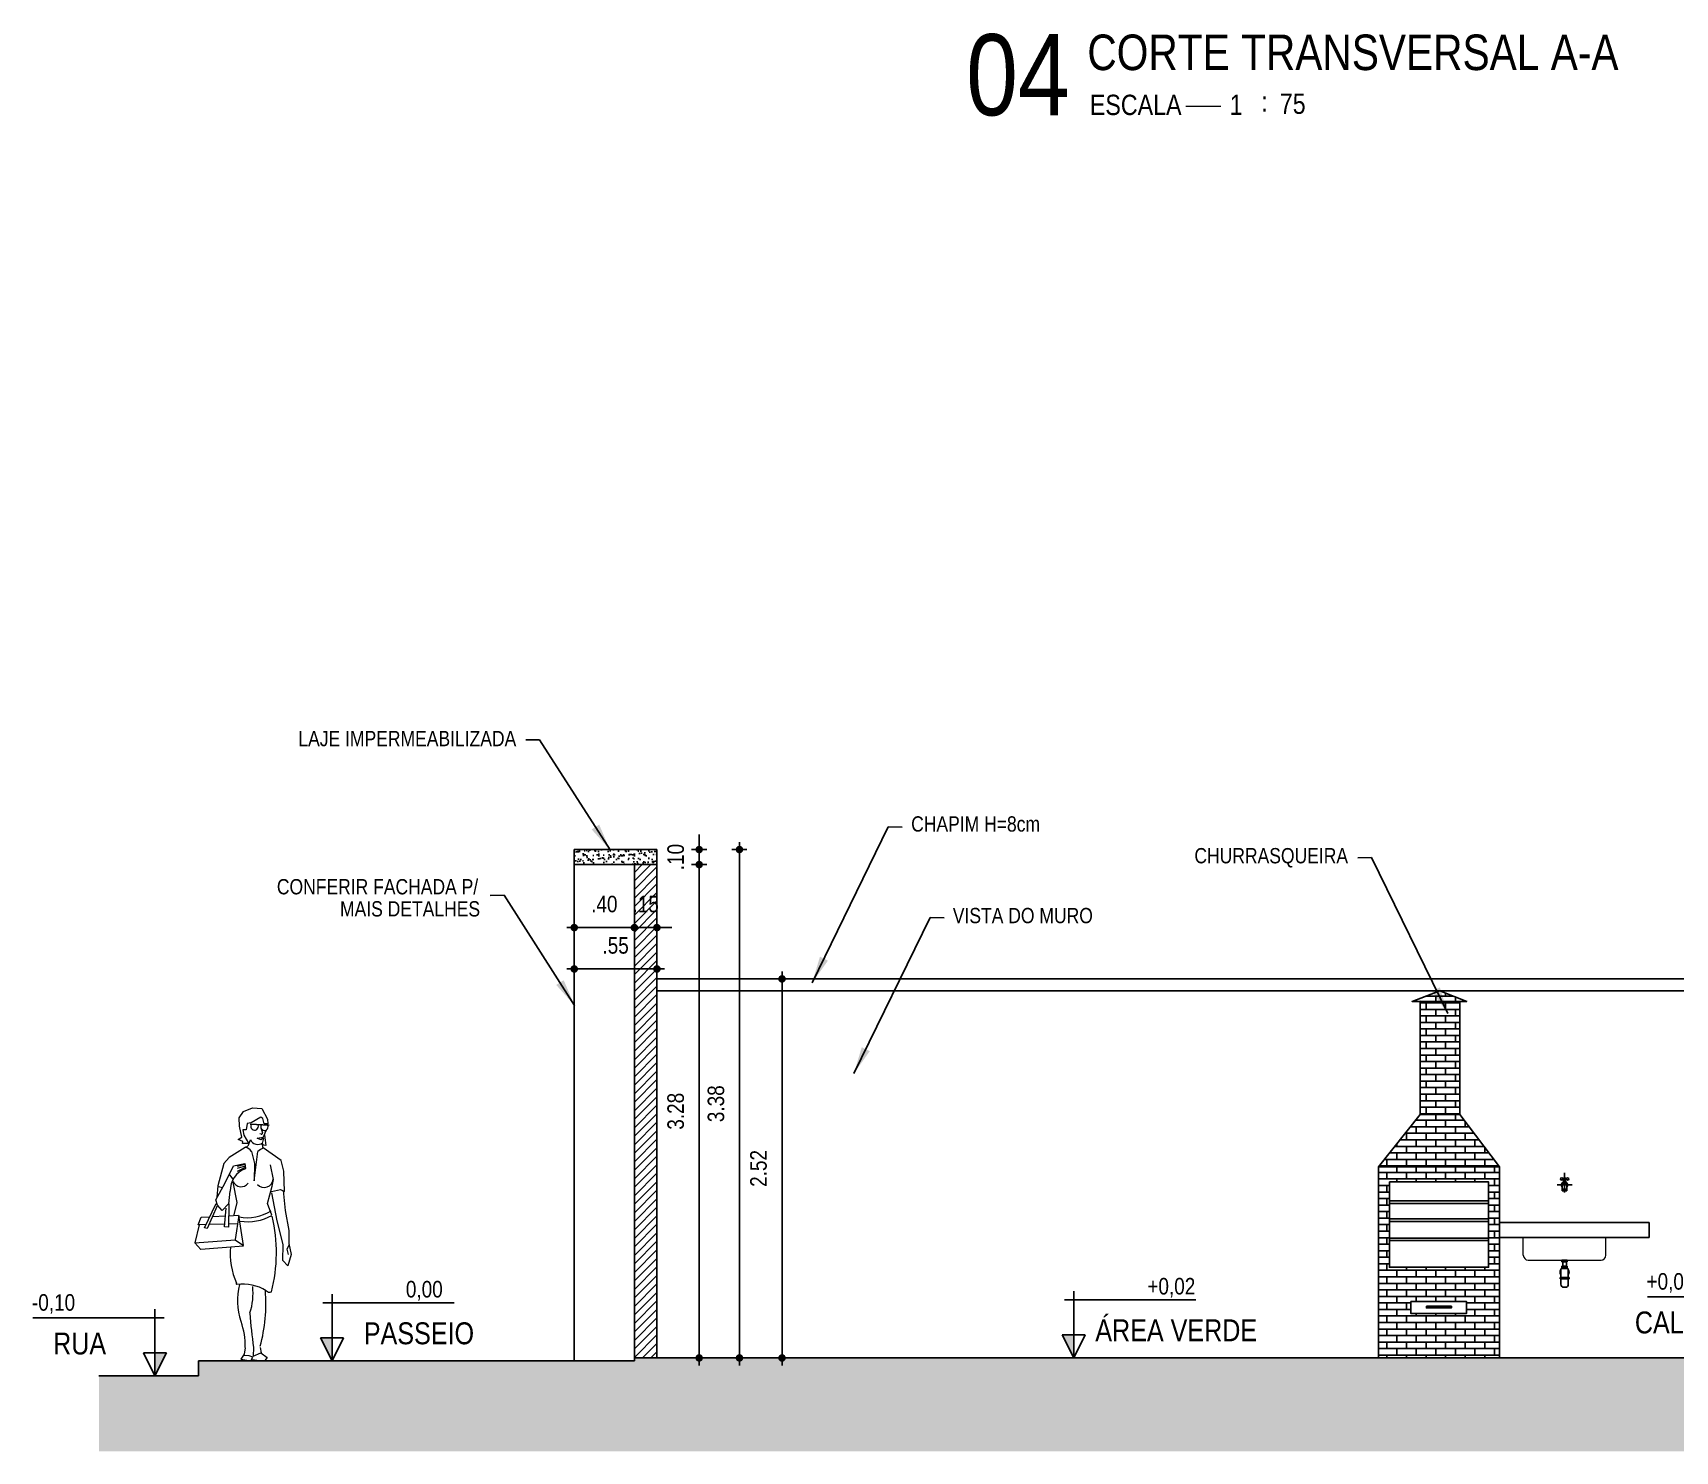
# Model space of a CAD drawing. Header units: millimetres. Extents: x 4762.7 to 4825.8, y 962.1 to 1006.6.
# Drawn here: x 4780.31 to 4791.24, y 987.73 to 997.16 of the extents above; entities that cross this region are included whole.
import ezdxf
from ezdxf.enums import TextEntityAlignment as Align

# ---------------------------------------------------------------- set-up
doc = ezdxf.new("R2010")
doc.units = ezdxf.units.MM
for name, color, linetype in [('COTA', 7, 'Continuous'), ('E-hatch', 8, 'Continuous'), ('E-pen-m', 6, 'Continuous'), ('E-pen-y', 2, 'Continuous'), ('E-txt-g', 3, 'Continuous'), ('E-TXT-Y', 2, 'Continuous'), ('LAYER1', 2, 'Continuous')]:
    doc.layers.add(name, color=color, linetype=linetype)
for name, color, linetype, lineweight in [('E-Cta-W', 7, 'Continuous', 20), ('E-Lay-9', 9, 'Continuous', 9), ('E-Txt-W', 7, 'Continuous', 20)]:
    doc.layers.add(name, color=color, linetype=linetype, lineweight=lineweight)
doc.styles.add('F2', font='ARIALN.TTF')
doc.styles.add('REG60', font='romans.shx', dxfattribs={"width": 0.8, "height": 0.15})
doc.styles.add('REG80', font='romans.shx', dxfattribs={"width": 0.8, "height": 0.2})
doc.styles.get("Standard").update_dxf_attribs({"font": 'arial.ttf'})
doc.dimstyles.new('ARQUITETURA', dxfattribs={"dimtxt": 0.11, "dimasz": 0.05, "dimexe": 0.1, "dimexo": 0, "dimgap": 0.1, "dimtad": 1, "dimzin": 5, "dimdsep": 46, "dimtxsty": 'F2', "dimblk": 'COTA', "dimcen": 0, "dimse1": 1, "dimse2": 1, "dimadec": 0, "dimazin": 0, "dimtfac": 2, "dimtix": 1, "dimtmove": 2, "dimatfit": 3, "dimldrblk": 'COTA', "dimfxl": 1, "dimtolj": 1, "dimtzin": 5, "dimarcsym": 0})
doc.dimstyles.get("Standard").update_dxf_attribs({"dimtxt": 0.18, "dimasz": 0.18, "dimexe": 0.18, "dimexo": 0.0625, "dimgap": 0.09, "dimtad": 0, "dimtih": 1, "dimtoh": 1, "dimdec": 4, "dimzin": 0, "dimdsep": 46, "dimtxsty": 'Standard', "dimcen": 0.09, "dimadec": 0, "dimazin": 0, "dimtfac": 1, "dimtdec": 4, "dimtofl": 0, "dimtmove": 0, "dimatfit": 3, "dimfxl": 1, "dimtolj": 1, "dimtzin": 0, "dimarcsym": 0})

# ---------------------------------------------------------------- blocks, each defined once
blk = doc.blocks.new('TXT-AMB75')
at = {"layer": 'E-txt-g', "style": 'REG80', "width": 0.8, "flags": 8}
blk.add_attdef('TXT', text='', height=0.2, dxfattribs=at).set_placement((0.005, 0.296), align=Align.CENTER)
at = {"layer": 'E-Txt-W', "style": 'REG60', "width": 0.8, "flags": 8}
blk.add_attdef('TXT', text='', height=0.15, dxfattribs=at).set_placement((0.005, 0.027), align=Align.CENTER)
blk = doc.blocks.new('COTA')
at = {"layer": 'COTA'}
for p, q in [((-1, 0), (1, 0)), ((0, 1), (0, -1))]:
    blk.add_line(p, q, dxfattribs=at)
at = {"layer": 'COTA', "const_width": 0.5}
blk.add_lwpolyline([(-0.25, 0, 1), (0.25, 0, 1)], format="xyb", close=True, dxfattribs=at)
blk = doc.blocks.new('*D413')
at = {"color": 0, "lineweight": -2}
blk.add_line((4784.744, 988.403), (4784.744, 991.583), dxfattribs=at)
at = {"color": 0, "lineweight": -2, "xscale": 0.05, "yscale": 0.05, "zscale": 0.05}
for p, rotation in [((4784.744, 991.633), 90), ((4784.744, 988.353), 270)]:
    blk.add_blockref('COTA', p, dxfattribs=dict(at, rotation=rotation))
at = {"color": 0, "insert": (4784.588, 989.993), "char_height": 0.11, "attachment_point": 5, "rotation": 90, "style": 'F2'}
blk.add_mtext('\\A1;3.28', dxfattribs=at)
blk = doc.blocks.new('*D414')
at = {"color": 0, "lineweight": -2}
for p, q in [((4784.744, 991.783), (4784.744, 991.833)), ((4784.744, 991.633), (4784.744, 991.733)), ((4784.744, 991.583), (4784.744, 991.533))]:
    blk.add_line(p, q, dxfattribs=at)
at = {"color": 0, "lineweight": -2, "xscale": 0.05, "yscale": 0.05, "zscale": 0.05}
for p, rotation in [((4784.744, 991.733), 270), ((4784.744, 991.633), 90)]:
    blk.add_blockref('COTA', p, dxfattribs=dict(at, rotation=rotation))
at = {"color": 0, "insert": (4784.588, 991.683), "char_height": 0.11, "attachment_point": 5, "rotation": 90, "style": 'F2'}
blk.add_mtext('\\A1;.10', dxfattribs=at)
blk = doc.blocks.new('*D415')
at = {"color": 0, "lineweight": -2}
blk.add_line((4785.012, 988.403), (4785.012, 991.683), dxfattribs=at)
at = {"color": 0, "lineweight": -2, "xscale": 0.05, "yscale": 0.05, "zscale": 0.05}
for p, rotation in [((4785.012, 991.733), 90), ((4785.012, 988.353), 270)]:
    blk.add_blockref('COTA', p, dxfattribs=dict(at, rotation=rotation))
at = {"color": 0, "insert": (4784.856, 990.043), "char_height": 0.11, "attachment_point": 5, "rotation": 90, "style": 'F2'}
blk.add_mtext('\\A1;3.38', dxfattribs=at)
blk = doc.blocks.new('*D416')
at = {"color": 0, "lineweight": -2}
blk.add_line((4785.295, 988.403), (4785.295, 990.823), dxfattribs=at)
at = {"color": 0, "lineweight": -2, "xscale": 0.05, "yscale": 0.05, "zscale": 0.05}
for p, rotation in [((4785.295, 990.873), 90), ((4785.295, 988.353), 270)]:
    blk.add_blockref('COTA', p, dxfattribs=dict(at, rotation=rotation))
at = {"color": 0, "insert": (4785.139, 989.613), "char_height": 0.11, "attachment_point": 5, "rotation": 90, "style": 'F2'}
blk.add_mtext('\\A1;2.52', dxfattribs=at)
blk = doc.blocks.new('*D417')
at = {"color": 0, "lineweight": -2}
blk.add_line((4783.963, 991.214), (4784.263, 991.214), dxfattribs=at)
at = {"color": 0, "lineweight": -2, "xscale": 0.05, "yscale": 0.05, "zscale": 0.05, "rotation": 180}
blk.add_blockref('COTA', (4783.913, 991.214), dxfattribs=at)
at = {"color": 0, "lineweight": -2, "xscale": 0.05, "yscale": 0.05, "zscale": 0.05}
blk.add_blockref('COTA', (4784.313, 991.214), dxfattribs=at)
at = {"color": 0, "insert": (4784.113, 991.37), "char_height": 0.11, "attachment_point": 5, "style": 'F2'}
blk.add_mtext('\\A1;.40', dxfattribs=at)
blk = doc.blocks.new('*D418')
at = {"color": 0, "lineweight": -2}
for p, q in [((4784.263, 991.214), (4784.213, 991.214)), ((4784.313, 991.214), (4784.463, 991.214)), ((4784.513, 991.214), (4784.563, 991.214))]:
    blk.add_line(p, q, dxfattribs=at)
at = {"color": 0, "lineweight": -2, "xscale": 0.05, "yscale": 0.05, "zscale": 0.05}
blk.add_blockref('COTA', (4784.313, 991.214), dxfattribs=at)
at = {"color": 0, "lineweight": -2, "xscale": 0.05, "yscale": 0.05, "zscale": 0.05, "rotation": 180}
blk.add_blockref('COTA', (4784.463, 991.214), dxfattribs=at)
at = {"color": 0, "insert": (4784.388, 991.37), "char_height": 0.11, "attachment_point": 5, "style": 'F2'}
blk.add_mtext('\\A1;.15', dxfattribs=at)
blk = doc.blocks.new('*D419')
at = {"color": 0, "lineweight": -2}
blk.add_line((4783.963, 990.939), (4784.413, 990.939), dxfattribs=at)
at = {"color": 0, "lineweight": -2, "xscale": 0.05, "yscale": 0.05, "zscale": 0.05, "rotation": 180}
blk.add_blockref('COTA', (4783.913, 990.939), dxfattribs=at)
at = {"color": 0, "lineweight": -2, "xscale": 0.05, "yscale": 0.05, "zscale": 0.05}
blk.add_blockref('COTA', (4784.463, 990.939), dxfattribs=at)
at = {"color": 0, "insert": (4784.188, 991.095), "char_height": 0.11, "attachment_point": 5, "style": 'F2'}
blk.add_mtext('\\A1;.55', dxfattribs=at)
blk = doc.blocks.new('IND_DES')
at = {"layer": 'E-Txt-W', "color": 7}
blk.add_line((0.0269, -0.2428), (0.1984, -0.2428), dxfattribs=at)
at = {"layer": 'E-txt-g', "color": 7, "style": 'F2'}
for s, p in [('ESCALA', (-0.4463, -0.2864)), ('1', (0.2426, -0.2864)), (':', (0.3988, -0.2706))]:
    blk.add_text(s, height=0.1, dxfattribs=at).set_placement(p)
blk.add_attdef('ESCALA', (0.4897, -0.2812), '', height=0.1, dxfattribs=at)
at = {"layer": 'E-Txt-W', "color": 6, "style": 'F2'}
blk.add_attdef('00', text='', height=0.4, dxfattribs=at).set_placement((-0.7083, -0.2881), align=Align.CENTER)
at = {"layer": 'E-TXT-Y', "color": 7, "style": 'F2'}
for tag, p in [('PROJETO', (-0.4563, 0.1829)), ('DESENHO', (-0.4582, -0.0658))]:
    blk.add_attdef(tag, p, '', height=0.175, dxfattribs=at)
blk = doc.blocks.new('Mulher001', base_point=(230, 53))
at = {"color": 7}
for p, q in [((226.96, 114.08), (228.08, 115.71)), ((227.06, 111.99), (226.96, 114.08)), ((228.08, 115.71), (230.34, 116.67)), ((232.45, 114.25), (229.96, 112.79)), ((230.34, 116.67), (232.77, 116.5)), ((233.02, 113.88), (232.45, 114.25)), ((232.77, 116.5), (234.17, 113.78)), ((233.35, 112.57), (233.02, 113.88)), ((234.17, 113.78), (234.29, 112.55)), ((227.65, 109.16), (227.06, 111.99)), ((228.7, 111.01), (227.83, 111.03)), ((227.83, 111.03), (228.16, 109.65)), ((228.16, 109.65), (229.36, 107.64)), ((229.02, 112.66), (228.7, 111.01)), ((229.96, 112.79), (229.02, 112.66)), ((234.62, 112.25), (229.75, 112.5)), ((234.62, 112.12), (229.75, 112.38)), ((232.6, 109.92), (232.21, 110)), ((232.5, 111.5), (232.89, 110.24)), ((233.13, 109.26), (233.82, 110.83)), ((234.29, 112.55), (233.35, 112.57)), ((233.38, 109.75), (233.75, 107)), ((228.5, 106.52), (224.36, 103.97)), ((226.7, 108.53), (227.65, 109.16)), ((227.84, 108), (226.7, 108.53)), ((227.76, 107.5), (227.84, 108)), ((229.43, 107.56), (227.76, 107.5)), ((228.5, 106.6), (229.01, 106.73)), ((229.01, 106.73), (229.11, 106.82)), ((229.26, 106.89), (229.8, 108.46)), ((230.12, 105.5), (230.88, 102.38)), ((230.75, 98), (231.75, 105.5)), ((231.5, 108.88), (233.12, 109.12)), ((232.5, 108.5), (231.5, 108.88)), ((233.12, 108.88), (232.5, 108.5)), ((233, 106.52), (232.88, 107.53)), ((233.25, 107.12), (232.88, 107.25)), ((232.96, 107.89), (233.2, 108.9)), ((233.06, 106.48), (233, 106.3)), ((237.69, 103.17), (233.05, 106.4)), ((233.75, 107), (233.25, 107.12)), ((223.03, 102.41), (221.46, 96.67)), ((224.36, 103.97), (223.03, 102.41)), ((223.35, 97.43), (225.47, 101.85)), ((225.47, 101.85), (228.37, 102.38)), ((228.38, 102.12), (226.38, 101.62)), ((228.5, 101.75), (226.38, 101.12)), ((228.5, 101.38), (226.38, 100.38)), ((228.37, 102.38), (228.55, 101.1)), ((230.88, 102.38), (230.75, 98)), ((235.71, 98.3), (234.92, 102.08)), ((238.35, 100.49), (237.69, 103.17)), ((220.95, 93.08), (223.35, 97.43)), ((221.46, 96.67), (221.26, 93.79)), ((225.4, 98.39), (224.55, 99.49)), ((226.39, 92.48), (225.38, 97.67)), ((235.38, 96.59), (235.71, 98.3)), ((238.53, 95.29), (238.35, 100.49)), ((221.36, 91.77), (220.95, 93.08)), ((221.53, 96.53), (222.73, 96.3)), ((224.53, 95.31), (224.18, 92.07)), ((225.69, 89.3), (226.39, 92.48)), ((234.22, 92.2), (235.38, 96.59)), ((235.21, 95.22), (237.53, 95.75)), ((236.63, 87.76), (235.27, 94.93)), ((237.53, 95.75), (238.53, 95.29)), ((238.17, 95.52), (238.71, 90.39)), ((216.42, 86.76), (217.18, 88.69)), ((217.18, 88.69), (219.39, 88.81)), ((218.06, 86), (221.01, 92.21)), ((221.28, 91.63), (218.77, 85.77)), ((220.09, 88.85), (223.41, 89.02)), ((222.55, 90.38), (221.36, 91.77)), ((224.18, 92.07), (222.55, 90.38)), ((223.18, 86.18), (223.58, 91)), ((224.25, 92.07), (224.19, 86.16)), ((224.22, 89.07), (226.78, 89.2)), ((226.85, 89.13), (225.92, 82.95)), ((228.06, 81.46), (226.85, 89.13)), ((235.29, 89.16), (234.22, 92.2)), ((238.71, 90.39), (239.68, 85.24)), ((216.7, 86.75), (215.59, 82.16)), ((218.44, 86.8), (216.42, 86.76)), ((218.77, 85.77), (218.06, 86)), ((223.24, 86.91), (219.22, 86.82)), ((224.19, 86.16), (223.18, 86.18)), ((226.44, 86.97), (224.2, 86.93)), ((238.23, 81.67), (236.63, 87.76)), ((239.68, 85.24), (239.68, 81.93)), ((215.59, 82.09), (225.92, 82.87)), ((217.14, 80.4), (215.59, 82.09)), ((228.05, 81.31), (217.14, 80.4)), ((225.92, 82.87), (228.06, 81.46)), ((238.14, 77.63), (238.23, 81.67)), ((239.75, 81.62), (239.12, 80.5)), ((239.12, 80.5), (239.5, 79.12)), ((239.68, 81.93), (240.27, 79.17)), ((239.34, 76.24), (238.14, 77.63)), ((240.27, 79.17), (239.34, 76.24)), ((228.5, 55.27), (228.17, 53.62)), ((230.59, 55.37), (230.54, 53.13)), ((232.65, 54.02), (232.39, 55.33)), ((228.17, 53.62), (227.35, 52.41)), ((227.35, 52.41), (229.94, 51.99)), ((229.46, 53.23), (228.09, 53.33)), ((230.39, 52.92), (229.46, 53.23)), ((229.94, 51.99), (230.39, 52.92)), ((232.01, 51.95), (230.23, 52.2)), ((230.54, 53.13), (232.51, 54.03)), ((233.46, 52.06), (232.01, 51.95)), ((232.51, 54.03), (234.07, 52.84)), ((234.07, 52.84), (233.46, 52.06))]:
    blk.add_line(p, q, dxfattribs=at)
for centre, radius, start, end in [((230.88, 111.9), 0.962, 151.6824, 21.958), ((233.4, 111.78), 0.937, 151.0407, 23.0879), ((232.65, 110.16), 0.25, 258.4486, 17.1027), ((227.34, 103.22), 3.6, 39.3595, 71.2502), ((231.65, 109.25), 1.99, 201.045, 310.8534), ((241.62, 91.5), 17.13, 119.7449, 125.1975), ((230.63, 95.44), 6.02, 110.2277, 180.6117), ((227.45, 98.7), 2.23, 201.7022, 323.593), ((233.31, 98.6), 2.32, 223.4144, 354.5265), ((229.12, 99.48), 10.93, 258.3551, 303.1335), ((229.14, 99.89), 12.37, 260.8915, 299.825), ((196.34, 79.62), 40.12, 345.4872, 13.3864), ((242.97, 79.42), 18.36, 174.8221, 204.4669), ((226.4, 71.67), 0.203, 136.5786, 253.9713), ((227.8, 59.77), 11.8, 59.0386, 97.0838), ((243.21, 67.3), 16.7, 165.5774, 198.2287), ((213.57, 69.29), 16.92, 342.4569, 5.7206), ((192.68, 66.5), 41.09, 344.7471, 4.7519), ((234.77, 70.74), 1.25, 223.275, 289.2745), ((356.41, 72.61), 127, 183.8367, 187.8037), ((209.92, 55.74), 18.58, 358.7627, 19.6826)]:
    blk.add_arc(centre, radius, start, end, dxfattribs=at)

msp = doc.modelspace()

# ---------------------------------------------------------------- hatches: boundary and pattern name
h = msp.add_hatch()
h.set_pattern_fill('AR-BRSTD', color=8, scale=0.00064020535, style=0)
h.paths.add_polyline_path([(4789.263, 988.353), (4789.263, 989.623), (4789.539, 989.972), (4789.539, 990.725), (4789.486, 990.723), (4789.67, 990.793), (4789.85, 990.723), (4789.804, 990.723), (4789.804, 989.972), (4790.067, 989.623), (4790.067, 988.353)])
h.paths.add_polyline_path([(4789.335, 989.523), (4789.995, 989.523), (4789.995, 988.956), (4789.335, 988.956)], flags=16)
h.paths.add_polyline_path([(4789.477, 988.728), (4789.848, 988.728), (4789.848, 988.649), (4789.477, 988.649)], flags=16)
at = {"layer": 'E-hatch'}
h = msp.add_hatch(dxfattribs=at)
h.set_pattern_fill('_USER', color=256, scale=0.04, angle=45, style=0, pattern_type=0)
h.set_pattern_definition([(45, (9e-13, 38.881125), (-0.02828427125, 0.02828427125), [])])
h.paths.add_polyline_path([(4784.313, 988.353), (4784.463, 988.353), (4784.463, 991.633), (4784.313, 991.633)])
h = msp.add_hatch(dxfattribs=at)
h.set_pattern_fill('ANSI38', color=256, scale=0.02, style=0)
h.set_pattern_definition([(45, (9e-13, 38.881125), (-0.0449012806, 0.0449012806), []), (135, (9e-13, 38.881125), (-0.1347038418, 0.0449012806), [0.15875, -0.09525])])
h.paths.add_polyline_path([(4809.387, 988.373), (4806.513, 988.373), (4806.513, 988.393), (4805.913, 988.393), (4805.913, 988.423), (4792.163, 988.423), (4792.163, 988.373), (4791.563, 988.373), (4791.563, 988.353), (4784.313, 988.353), (4784.313, 988.333), (4781.413, 988.333), (4781.413, 988.233), (4780.751, 988.233), (4780.751, 987.733), (4809.387, 987.733)])
at = {"layer": 'E-pen-m'}
h = msp.add_hatch(dxfattribs=at)
h.set_pattern_fill('AR-SAND', color=256, scale=0.001, style=0)
h.paths.add_polyline_path([(4784.463, 991.733), (4783.913, 991.733), (4783.913, 991.633), (4784.463, 991.633)])

# ---------------------------------------------------------------- linework, layer by layer
at = {"color": 5}
for p, q in [((4784.463, 991.733), (4783.913, 991.733)), ((4783.913, 991.633), (4783.913, 991.733)), ((4784.463, 991.733), (4784.463, 988.353)), ((4784.463, 991.633), (4783.913, 991.633)), ((4784.313, 991.633), (4784.313, 988.333))]:
    msp.add_line(p, q, dxfattribs=at)
at = {"color": 8}
for p, q in [((4789.539, 989.972, -15.484), (4789.539, 990.723)), ((4789.804, 989.972, -15.484), (4789.804, 990.723)), ((4789.263, 989.623, 0.075), (4789.539, 989.972, 0.049)), ((4789.804, 989.972, 0.025), (4790.067, 989.623)), ((4789.263, 988.353, 0.075), (4789.263, 989.623, 0.075)), ((4790.067, 988.353), (4790.067, 989.623))]:
    msp.add_line(p, q, dxfattribs=at)
at = {"color": 7}
for p, q in [((4789.804, 989.972, 0.025), (4789.539, 989.972, 0.049)), ((4790.067, 989.623), (4789.263, 989.623, 0.075)), ((4790.5, 989.453), (4790.5, 989.583)), ((4790.45, 989.503), (4790.55, 989.503)), ((4790.485, 989.476), (4790.485, 989.503)), ((4790.485, 989.476), (4790.515, 989.476)), ((4790.488, 989.472), (4790.488, 989.476)), ((4790.493, 989.529), (4790.508, 989.529)), ((4790.493, 989.516), (4790.493, 989.529)), ((4790.495, 989.538), (4790.495, 989.529)), ((4790.505, 989.538), (4790.505, 989.529)), ((4790.508, 989.516), (4790.508, 989.529)), ((4790.512, 989.472), (4790.512, 989.476)), ((4790.515, 989.476), (4790.515, 989.503)), ((4790.485, 989.472), (4790.515, 989.472)), ((4790.485, 989.465), (4790.485, 989.472)), ((4790.485, 989.465), (4790.515, 989.465)), ((4790.515, 989.465), (4790.515, 989.472)), ((4791.063, 989.253), (4790.067, 989.253)), ((4791.063, 989.153), (4790.067, 989.153)), ((4791.063, 989.153), (4791.063, 989.253)), ((4790.475, 988.943), (4790.475, 988.888)), ((4790.52, 988.948), (4790.48, 988.948)), ((4790.483, 989.003), (4790.483, 988.993)), ((4790.518, 989.003), (4790.483, 989.003)), ((4790.518, 988.993), (4790.483, 988.993)), ((4790.483, 988.963), (4790.483, 988.953)), ((4790.518, 988.963), (4790.483, 988.963)), ((4790.518, 988.953), (4790.483, 988.953)), ((4790.488, 988.993), (4790.488, 988.963)), ((4790.488, 988.953), (4790.488, 988.948)), ((4790.513, 988.993), (4790.513, 988.963)), ((4790.513, 988.993), (4790.513, 988.963)), ((4790.513, 988.953), (4790.513, 988.948)), ((4790.513, 988.953), (4790.513, 988.948)), ((4790.518, 989.003), (4790.518, 988.993)), ((4790.518, 988.963), (4790.518, 988.953)), ((4790.525, 988.943), (4790.525, 988.888)), ((4790.47, 988.888), (4790.47, 988.878)), ((4790.53, 988.888), (4790.47, 988.888)), ((4790.53, 988.883), (4790.47, 988.883)), ((4790.53, 988.878), (4790.47, 988.878)), ((4790.475, 988.878), (4790.475, 988.843)), ((4790.505, 988.823), (4790.495, 988.823)), ((4790.525, 988.878), (4790.525, 988.843)), ((4790.53, 988.888), (4790.53, 988.878))]:
    msp.add_line(p, q, dxfattribs=at)
for p, q in [((4782.241, 988.72), (4783.115, 988.72)), ((4782.303, 988.777), (4782.303, 988.333)), ((4787.173, 988.74), (4788.047, 988.74)), ((4787.235, 988.797), (4787.235, 988.353)), ((4791.925, 988.76), (4791.051, 988.76)), ((4781.186, 988.62), (4780.312, 988.62)), ((4781.124, 988.677), (4781.124, 988.233)), ((4787.159, 988.506), (4787.235, 988.353)), ((4787.159, 988.506), (4787.312, 988.506)), ((4787.235, 988.353), (4787.312, 988.506)), ((4781.124, 988.233), (4781.048, 988.386)), ((4781.2, 988.386), (4781.048, 988.386)), ((4781.2, 988.386), (4781.124, 988.233)), ((4782.226, 988.486), (4782.303, 988.333)), ((4782.226, 988.486), (4782.379, 988.486)), ((4782.303, 988.333), (4782.379, 988.486))]:
    msp.add_line(p, q)
at = {"color": 1}
for p, q in [((4781.413, 988.333), (4781.413, 988.233)), ((4784.313, 988.333), (4781.413, 988.333)), ((4791.563, 988.353), (4784.313, 988.353)), ((4781.413, 988.233), (4780.751, 988.233))]:
    msp.add_line(p, q, dxfattribs=at)
at = {"color": 7, "elevation": 0.075}
msp.add_lwpolyline([(4789.263, 988.353), (4789.263, 989.623), (4789.539, 989.972), (4789.539, 990.725), (4789.486, 990.723), (4789.67, 990.793), (4789.85, 990.723), (4789.85, 990.723), (4789.804, 990.723), (4789.804, 989.972), (4790.067, 989.623), (4790.067, 988.353), (4789.263, 988.353)], dxfattribs=at)
at = {"color": 7}
msp.add_lwpolyline([(4789.486, 990.723), (4789.67, 990.793), (4789.85, 990.723), (4789.486, 990.723)], dxfattribs=at)
for points in [[(4789.335, 989.523), (4789.995, 989.523), (4789.995, 988.956), (4789.335, 988.956)], [(4789.335, 989.397), (4789.995, 989.397), (4789.995, 989.38), (4789.335, 989.38)], [(4789.335, 989.277), (4789.995, 989.277), (4789.995, 989.26), (4789.335, 989.26)], [(4789.335, 989.15), (4789.995, 989.15), (4789.995, 989.133), (4789.335, 989.133)], [(4789.477, 988.728), (4789.848, 988.728), (4789.848, 988.649), (4789.477, 988.649)], [(4789.581, 988.697), (4789.747, 988.697), (4789.747, 988.686), (4789.581, 988.686)]]:
    msp.add_lwpolyline(points, close=True, dxfattribs=at)
for centre in [(4790.481, 989.543), (4790.5, 989.543), (4790.52, 989.543)]:
    msp.add_circle(centre, 0.00764, dxfattribs=at)
for centre, radius, start, end in [((4790.5, 989.503), 0.0202, 111.7106, 222.2825), ((4790.5, 989.503), 0.0149, 0, 180), ((4790.491, 989.554), 0.0083, 251.4651, 289.4119), ((4790.491, 989.532), 0.0083, 70.4724, 108.6467), ((4790.51, 989.554), 0.0083, 250.8774, 291.3446), ((4790.51, 989.532), 0.0083, 68.5303, 109.237), ((4790.5, 989.503), 0.0202, 317.7175, 68.2894), ((4790.5, 988.923), 0.03, 146.4427, 213.5573), ((4790.48, 988.943), 0.005, 90, 180), ((4790.5, 988.923), 0.03, 114.6243, 123.5573), ((4790.5, 988.923), 0.03, 56.4427, 65.3757), ((4790.52, 988.943), 0.005, 0, 90), ((4790.5, 988.923), 0.03, 326.4427, 33.5573), ((4790.495, 988.843), 0.02, 180, 270), ((4790.505, 988.843), 0.02, 270, 0)]:
    msp.add_arc(centre, radius, start, end, dxfattribs=at)
for points in [[(4787.159, 988.506), (4787.235, 988.506), (4787.235, 988.353)], [(4781.2, 988.386), (4781.124, 988.386), (4781.124, 988.233)], [(4782.226, 988.486), (4782.303, 988.486), (4782.303, 988.333)]]:
    msp.add_solid(points)
at = {"layer": 'E-Lay-9', "color": 7}
for p, q in [((4790.225, 989.036), (4790.225, 989.153)), ((4790.775, 989.036), (4790.775, 989.153)), ((4790.258, 989.003), (4790.743, 989.003))]:
    msp.add_line(p, q, dxfattribs=at)
for centre, start, end in [((4790.258, 989.036), 180, 270), ((4790.743, 989.036), 270, 0)]:
    msp.add_arc(centre, 0.0322, start, end, dxfattribs=at)
at = {"layer": 'E-pen-y', "color": 6}
msp.add_line((4783.913, 991.633), (4783.913, 988.333), dxfattribs=at)
at = {"layer": 'E-pen-y', "color": 8}
for p, q in [((4791.563, 990.873), (4784.463, 990.873)), ((4791.563, 990.793), (4784.463, 990.793))]:
    msp.add_line(p, q, dxfattribs=at)

# ---------------------------------------------------------------- block references
ref = msp.add_blockref('IND_DES', (4787.945, 997.003), dxfattribs=dict(xscale=1.349996800000372, yscale=1.349996800000372, zscale=1.349996800000372))
ref.add_attrib('00', '04', dxfattribs={"layer": 'E-Txt-W', "height": 0.54, "style": 'F2'}).set_placement((4786.864, 996.614), align=Align.CENTER)
ref.add_attrib('DESENHO', 'CORTE TRANSVERSAL A-A', (4787.326, 996.915), dxfattribs={"layer": 'E-TXT-Y', "color": 2, "height": 0.23625, "style": 'F2'})
ref.add_attrib('ESCALA', '75', (4788.606, 996.624), dxfattribs={"layer": 'E-txt-g', "color": 7, "height": 0.135, "style": 'F2'})
ref = msp.add_blockref('TXT-AMB75', (4787.913, 988.247), dxfattribs=dict(xscale=0.7290000000000001, yscale=0.7290000000000001, zscale=0.7290000000000001))
ref.add_attrib('TXT', 'ÁREA VERDE', dxfattribs={"layer": 'E-txt-g', "color": 2, "height": 0.1458, "style": 'F2'}).set_placement((4787.917, 988.464), align=Align.CENTER)
ref = msp.add_blockref('TXT-AMB75', (4791.358, 988.3), dxfattribs=dict(xscale=0.7290000000000001, yscale=0.7290000000000001, zscale=0.7290000000000001))
ref.add_attrib('TXT', 'CALÇADA', dxfattribs={"layer": 'E-txt-g', "color": 2, "height": 0.1458, "style": 'F2'}).set_placement((4791.362, 988.516), align=Align.CENTER)
ref = msp.add_blockref('TXT-AMB75', (4780.619, 988.16), dxfattribs=dict(xscale=0.7290000000000001, yscale=0.7290000000000001, zscale=0.7290000000000001))
ref.add_attrib('TXT', 'RUA', dxfattribs={"layer": 'E-txt-g', "color": 2, "height": 0.1458, "style": 'F2'}).set_placement((4780.623, 988.376), align=Align.CENTER)
ref = msp.add_blockref('TXT-AMB75', (4782.876, 988.227), dxfattribs=dict(xscale=0.7290000000000001, yscale=0.7290000000000001, zscale=0.7290000000000001))
ref.add_attrib('TXT', 'PASSEIO', dxfattribs={"layer": 'E-txt-g', "color": 2, "height": 0.1458, "style": 'F2'}).set_placement((4782.88, 988.444), align=Align.CENTER)
at = {"layer": 'E-Lay-9', "xscale": 0.02600000000001046, "yscale": 0.02600000000001046, "zscale": 0.026}
msp.add_blockref('Mulher001', (4781.764, 988.361), dxfattribs=at)

# ---------------------------------------------------------------- texts
at = {"style": 'F2'}
for s, p in [('0,00', (4782.793, 988.755)), ('+0,02', (4787.725, 988.775)), ('+0,04', (4791.045, 988.807)), ('-0,10', (4780.306, 988.667))]:
    msp.add_text(s, height=0.11, dxfattribs=at).set_placement(p)
at = {"layer": 'LAYER1', "color": 7, "style": 'F2'}
for s, p in [('LAJE IMPERMEABILIZADA', (4782.078, 992.42)), ('CONFERIR FACHADA P/', (4781.935, 991.435)), ('MAIS DETALHES', (4782.355, 991.288))]:
    msp.add_text(s, height=0.10166, dxfattribs=at).set_placement(p)
at = {"layer": 'LAYER1', "color": 7, "linetype": 'Continuous', "style": 'F2'}
for s, p in [('CHAPIM H=8cm', (4786.154, 991.954)), ('CHURRASQUEIRA', (4788.038, 991.743)), ('VISTA DO MURO', (4786.431, 991.345))]:
    msp.add_text(s, height=0.10166, dxfattribs=at).set_placement(p, align=Align.TOP_LEFT)

# ---------------------------------------------------------------- dimensions: what is measured, and where the dimension line sits
at = {"color": 4}
for base, p1, p2, picture, middle in [((4784.744, 991.733), (4784.463, 991.633), (4784.463, 991.733), '*D414', (4784.588, 991.683)), ((4785.012, 991.733), (4784.463, 988.353), (4784.463, 991.733), '*D415', (4784.856, 990.043)), ((4784.744, 991.633), (4784.463, 988.353), (4784.463, 991.633), '*D413', (4784.588, 989.993)), ((4785.295, 990.873), (4784.463, 988.353), (4784.463, 990.873), '*D416', (4785.139, 989.613))]:
    dim = msp.add_linear_dim(base=base, p1=p1, p2=p2, angle=90, dimstyle='ARQUITETURA', override={"dimfxl": 0.06, "dimfxlon": 1}, dxfattribs=at)
    dim.commit()
    dim.dimension.update_dxf_attribs({"geometry": picture, "text_midpoint": middle})
for base, p1, p2, picture, middle in [((4784.313, 991.214), (4783.913, 991.633), (4784.313, 991.633), '*D417', (4784.113, 991.37)), ((4784.463, 990.939), (4783.913, 991.633), (4784.463, 991.633), '*D419', (4784.188, 991.095)), ((4784.463, 991.214), (4784.313, 991.633), (4784.463, 991.633), '*D418', (4784.388, 991.37))]:
    dim = msp.add_linear_dim(base=base, p1=p1, p2=p2, dimstyle='ARQUITETURA', override={"dimfxl": 0.06, "dimfxlon": 1}, dxfattribs=at)
    dim.commit()
    dim.dimension.update_dxf_attribs({"geometry": picture, "text_midpoint": middle})

# ---------------------------------------------------------------- leaders
at = {"layer": 'E-Cta-W', "color": 7}
for points in [[(4784.151, 991.731), (4783.682, 992.463), (4783.59, 992.462)], [(4785.495, 990.846), (4786.002, 991.884), (4786.094, 991.882)], [(4789.723, 990.642), (4789.217, 991.68), (4789.124, 991.678)], [(4783.915, 990.697), (4783.446, 991.429), (4783.353, 991.428)], [(4785.773, 990.244), (4786.28, 991.281), (4786.373, 991.279)]]:
    msp.add_leader(points, dimstyle='Standard', dxfattribs=at)

doc.saveas('drawing.dxf')
